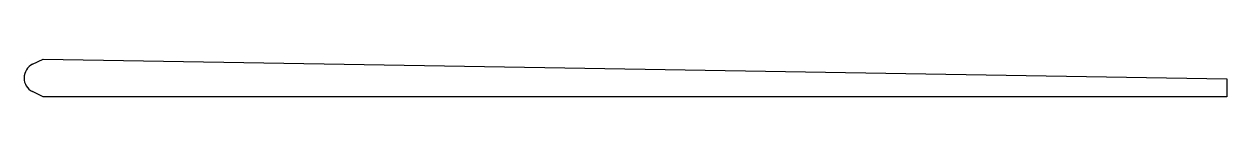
# Model space of a CAD drawing. Extents: x -99 to 101, y 1 to 8.
import ezdxf

# ---------------------------------------------------------------- set-up
doc = ezdxf.new("R2010")
doc.units = 0
doc.header["$MEASUREMENT"] = 0
doc.layers.get('0').update_dxf_attribs({"linetype": 'CONTINUOUS'})

msp = doc.modelspace()

# ---------------------------------------------------------------- linework, layer by layer
at = {"color": 7}
for p, q in [((-97.47, 6.68), (-95.71, 7.54)), ((-95.71, 7.54), (101.06, 4.27)), ((101.06, 4.27), (101.06, 1.24)), ((-95.71, 1.24), (-97.5, 2.13)), ((101.06, 1.24), (-95.71, 1.24))]:
    msp.add_line(p, q, dxfattribs=at)
msp.add_arc((-96.36, 4.4), 2.54, 115.996, 243.4255, dxfattribs=at)

doc.saveas('drawing.dxf')
